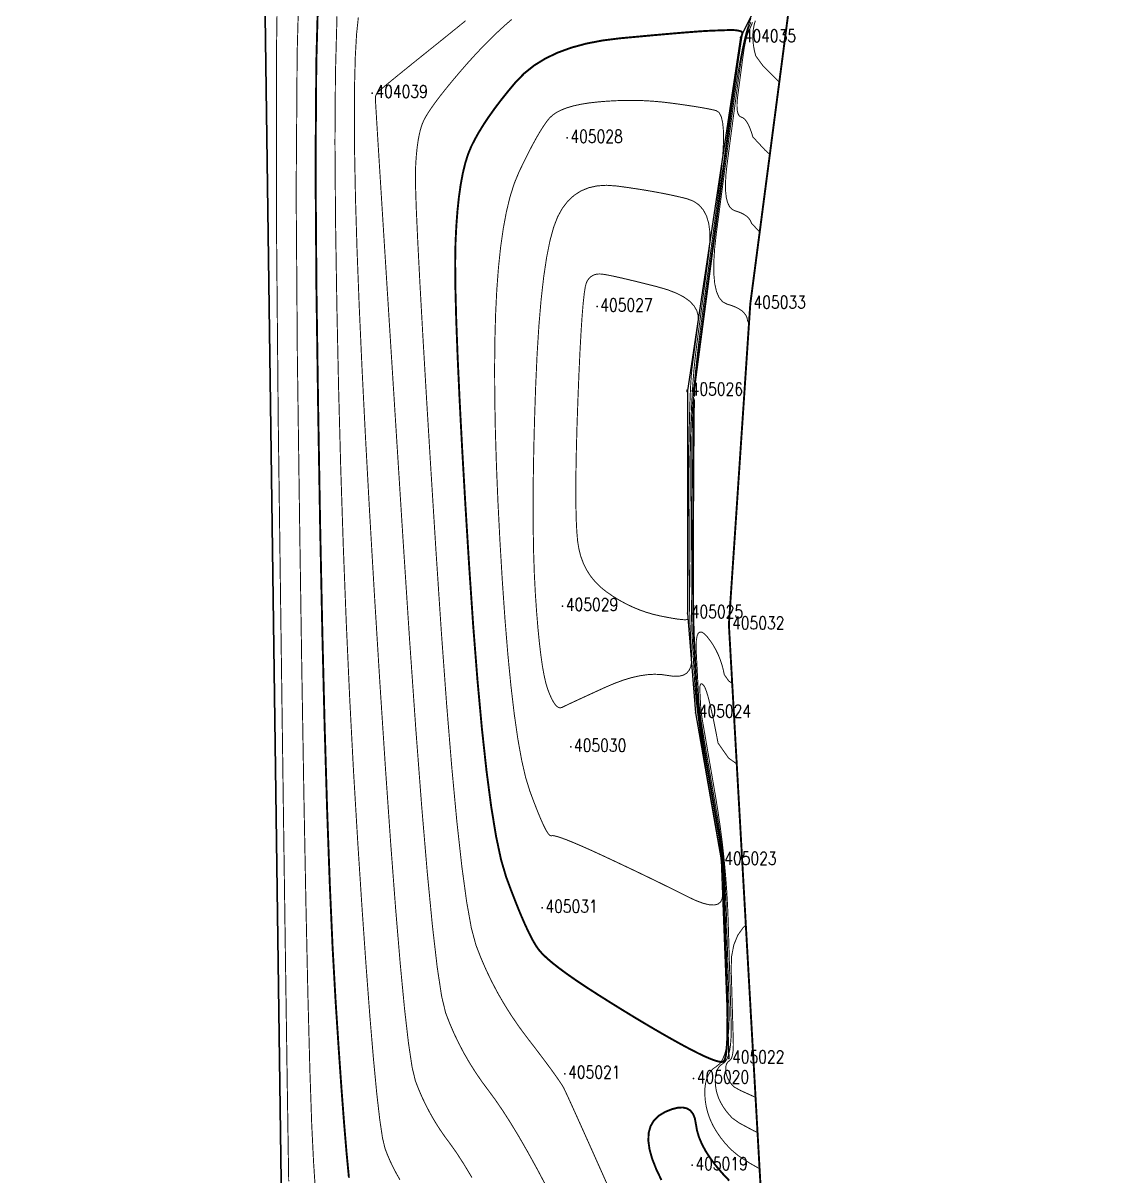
# Model space of a CAD drawing. Extents: x 871 to 1485, y 1110 to 1494.
# Drawn here: x 956.1 to 1041.5, y 1312.8 to 1403.4 of the extents above; entities that cross this region are included whole.
import ezdxf

# ---------------------------------------------------------------- set-up
doc = ezdxf.new("R2010")
doc.units = 0
doc.header["$LTSCALE"] = 0.5
doc.header["$PDSIZE"] = 0.2
doc.layers.get('0').update_dxf_attribs({"linetype": 'CONTINUOUS'})
for name, color, linetype in [('DGX', 2, 'CONTINUOUS'), ('DMTZ', 3, 'CONTINUOUS'), ('JMD', 6, 'CONTINUOUS'), ('ZDH', 1, 'CONTINUOUS')]:
    doc.layers.add(name, color=color, linetype=linetype)
doc.styles.add('HZ', font='rs.shx', dxfattribs={"width": 0.8, "bigfont": 'hztxt.shx'})
doc.linetypes.add('10421', pattern='A,2,[150,AAA.SHX,S=0.5,R=0,X=0,Y=0.5],1e-11', length=2)
doc.linetypes.add('443', pattern='A,5,[169,AAA.SHX,S=0.83,R=0,X=0,Y=0],5', length=10)

msp = doc.modelspace()

# ---------------------------------------------------------------- linework, layer by layer
at = {"linetype": 'Continuous', "elevation": 8.888, "flags": 128}
msp.add_lwpolyline([(960.195, 1230.37), (963.264, 1211.145), (962.422, 1230.467), (964.736, 1230.673), (963.969, 1239.285), (987.563, 1239.875), (987.302, 1248.093), (977.14, 1247.885), (977.082, 1260.359), (976.667, 1293.433), (976.622, 1297.17), (974.599, 1444.021), (975.761, 1445.017), (975.601, 1446.477), (870.75, 1308.548)], close=True, dxfattribs=at)
at = {"linetype": 'Continuous', "elevation": 10.434, "flags": 128}
msp.add_lwpolyline([(1014.262, 1308.48), (1011.575, 1356.136), (1013.259, 1381.339), (1018.608, 1422.274), (1020.284, 1434.36), (975.761, 1445.017), (1020.284, 1434.36), (1018.846, 1434.635), (975.761, 1445.017), (974.599, 1444.021), (976.622, 1297.17)], dxfattribs=at)
at = {"layer": 'DGX', "linetype": 'Continuous', "const_width": 0.075, "flags": 128}
for points, elevation in [([(976.22, 1413.453), (976.046, 1401.87), (976.031, 1388.077), (976.175, 1372.074), (976.386, 1356.001), (976.574, 1341.996), (976.739, 1330.06), (976.88, 1320.193), (976.997, 1312.394)], 11.5), ([(979.082, 1311.876), (978.946, 1313.959), (978.804, 1316.881), (978.657, 1321.231), (978.505, 1327.009), (978.349, 1334.216), (978.187, 1342.85), (978.021, 1352.912), (977.851, 1364.402), (977.675, 1377.32), (977.582, 1390.06), (977.66, 1401.015), (977.907, 1410.185)], 12), ([(985.74, 1312.507), (985.468, 1312.979), (985.214, 1313.46), (984.98, 1313.951), (984.764, 1314.451), (984.566, 1314.96), (984.368, 1315.787), (984.15, 1317.238), (983.912, 1319.313), (983.654, 1322.013), (983.375, 1325.337), (983.077, 1329.285), (982.758, 1333.857), (982.42, 1339.054), (982.087, 1344.636), (981.787, 1350.365), (981.52, 1356.24), (981.286, 1362.262), (981.084, 1368.43), (980.915, 1374.744), (980.779, 1381.205), (980.676, 1387.812), (980.63, 1394.055), (980.668, 1399.424), (980.789, 1403.918)], 13), ([(991.388, 1312.691), (990.731, 1313.782), (990.162, 1314.664), (989.68, 1315.338), (989.253, 1315.914), (988.85, 1316.502), (988.472, 1317.102), (988.118, 1317.715), (987.789, 1318.34), (987.484, 1318.978), (987.203, 1319.628), (986.946, 1320.29), (986.689, 1321.364), (986.406, 1323.25), (986.096, 1325.947), (985.76, 1329.455), (985.399, 1333.775), (985.011, 1338.906), (984.597, 1344.848), (984.156, 1351.602), (983.729, 1358.514), (983.353, 1364.932), (983.028, 1370.856), (982.755, 1376.285), (982.533, 1381.22), (982.362, 1385.66), (982.243, 1389.606), (982.176, 1393.058), (982.154, 1396.053), (982.172, 1398.628), (982.23, 1400.784), (982.328, 1402.52), (982.467, 1403.837)], 13.5), ([(997.185, 1312.092), (996.456, 1313.463), (995.755, 1314.732), (995.084, 1315.897), (994.442, 1316.959), (993.828, 1317.918), (993.244, 1318.774), (992.69, 1319.526), (992.164, 1320.234), (991.669, 1320.958), (991.204, 1321.697), (990.768, 1322.451), (990.363, 1323.22), (989.987, 1324.005), (989.642, 1324.805), (989.326, 1325.62), (989.011, 1326.925), (988.665, 1329.195), (988.29, 1332.43), (987.884, 1336.631), (987.448, 1341.796), (986.982, 1347.926), (986.487, 1355.022), (985.961, 1363.082), (985.454, 1371.094), (985.015, 1378.044), (984.643, 1383.933), (984.34, 1388.761), (984.104, 1392.526), (983.937, 1395.23), (983.837, 1396.873), (983.805, 1397.454), (983.807, 1397.502), (983.81, 1397.547), (983.815, 1397.588), (983.82, 1397.625), (983.826, 1397.659), (983.833, 1397.688), (983.841, 1397.714), (983.851, 1397.737), (983.862, 1397.759), (983.878, 1397.785), (983.898, 1397.815), (983.922, 1397.848), (983.951, 1397.885), (983.983, 1397.926), (984.019, 1397.97), (984.06, 1398.018), (984.16, 1398.113), (984.376, 1398.299), (984.707, 1398.575), (985.154, 1398.942), (985.715, 1399.399), (986.392, 1399.947), (987.185, 1400.586), (988.092, 1401.315), (989.047, 1402.082), (989.979, 1402.835), (990.89, 1403.575)], 14), ([(994.515, 1403.682), (993.951, 1403.189), (993.383, 1402.666), (992.811, 1402.113), (992.235, 1401.53), (991.655, 1400.916), (991.072, 1400.273), (990.484, 1399.599), (989.923, 1398.935), (989.418, 1398.323), (988.971, 1397.76), (988.581, 1397.249), (988.248, 1396.788), (987.972, 1396.377), (987.752, 1396.018), (987.59, 1395.709), (987.463, 1395.4), (987.35, 1395.039), (987.25, 1394.627), (987.163, 1394.164), (987.09, 1393.65), (987.031, 1393.085), (986.985, 1392.468), (986.952, 1391.8), (986.955, 1390.727), (987.014, 1388.894), (987.131, 1386.301), (987.304, 1382.949), (987.534, 1378.836), (987.82, 1373.965), (988.164, 1368.333), (988.564, 1361.942), (988.989, 1355.533), (989.404, 1349.848), (989.81, 1344.887), (990.207, 1340.651), (990.596, 1337.139), (990.975, 1334.352), (991.345, 1332.288), (991.706, 1330.949), (992.081, 1329.982), (992.491, 1329.032), (992.937, 1328.1), (993.418, 1327.187), (993.935, 1326.292), (994.488, 1325.414), (995.076, 1324.555), (995.7, 1323.714), (996.306, 1322.924), (996.844, 1322.216), (997.312, 1321.59), (997.711, 1321.048), (998.04, 1320.587), (998.3, 1320.21), (998.491, 1319.915), (998.612, 1319.703), (998.744, 1319.428), (998.969, 1318.943), (999.285, 1318.249), (999.693, 1317.346), (1000.193, 1316.234), (1000.785, 1314.913), (1001.468, 1313.383), (1002.244, 1311.643)], 14.5), ([(1013.156, 1379.798), (1013.041, 1380.016), (1013.001, 1380.228), (1012.914, 1380.426), (1012.782, 1380.609), (1012.605, 1380.778), (1012.382, 1380.932), (1012.113, 1381.072), (1011.798, 1381.198), (1011.438, 1381.309), (1011.09, 1381.488), (1010.811, 1381.817), (1010.602, 1382.296), (1010.462, 1382.924), (1010.391, 1383.702), (1010.39, 1384.63), (1010.459, 1385.708), (1010.596, 1386.936), (1010.769, 1388.236), (1010.94, 1389.53), (1011.111, 1390.819), (1011.282, 1392.103), (1011.451, 1393.381), (1011.62, 1394.654), (1011.789, 1395.921), (1011.957, 1397.183), (1012.124, 1398.388), (1012.293, 1399.484), (1012.462, 1400.472), (1012.631, 1401.351), (1012.801, 1402.122), (1012.972, 1402.784), (1013.143, 1403.337), (1013.315, 1403.782)], 14.5), ([(1013.312, 1403.468), (1013.202, 1403.217), (1013.088, 1402.924), (1012.975, 1402.561), (1012.863, 1402.128), (1012.751, 1401.627), (1012.641, 1401.056), (1012.531, 1400.415), (1012.421, 1399.705), (1012.313, 1398.925), (1012.204, 1398.109), (1012.095, 1397.29), (1011.986, 1396.467), (1011.876, 1395.64), (1011.766, 1394.81), (1011.655, 1393.977), (1011.544, 1393.14), (1011.433, 1392.299), (1011.345, 1391.505), (1011.306, 1390.807), (1011.314, 1390.205), (1011.37, 1389.698), (1011.474, 1389.288), (1011.626, 1388.974), (1011.825, 1388.756), (1012.073, 1388.635), (1012.331, 1388.555), (1012.561, 1388.463), (1012.763, 1388.358), (1012.937, 1388.242), (1013.084, 1388.113), (1013.202, 1387.972), (1013.293, 1387.819), (1013.356, 1387.653), (1013.891, 1387.095), (1013.999, 1387)], 14), ([(1013.442, 1403.455), (1013.35, 1403.246), (1013.267, 1403.058), (1013.193, 1402.89), (1013.128, 1402.742), (1013.072, 1402.614), (1013.02, 1402.481), (1012.969, 1402.317), (1012.918, 1402.121), (1012.868, 1401.893), (1012.817, 1401.634), (1012.767, 1401.343), (1012.718, 1401.021), (1012.669, 1400.668), (1012.619, 1400.298), (1012.57, 1399.926), (1012.52, 1399.553), (1012.471, 1399.178), (1012.421, 1398.801), (1012.37, 1398.423), (1012.32, 1398.044), (1012.27, 1397.663), (1012.23, 1397.302), (1012.212, 1396.986), (1012.216, 1396.712), (1012.241, 1396.483), (1012.288, 1396.297), (1012.357, 1396.155), (1012.448, 1396.056), (1012.56, 1396), (1012.682, 1395.947), (1012.801, 1395.853), (1012.918, 1395.719), (1013.031, 1395.544), (1013.143, 1395.329), (1013.251, 1395.074), (1013.357, 1394.778), (1013.46, 1394.443), (1014.438, 1393.392), (1014.793, 1393.075)], 13.5), ([(1013.651, 1403.575), (1013.553, 1403.217), (1013.489, 1402.847), (1013.459, 1402.465), (1013.464, 1402.071), (1013.503, 1401.664), (1013.576, 1401.246), (1013.684, 1400.816), (1014.246, 1400.045), (1015.535, 1398.754)], 13), ([(1013.986, 1313.382), (1013.201, 1313.825), (1012.318, 1314.404), (1011.725, 1314.901), (1011.3, 1315.36), (1010.926, 1315.827), (1010.6, 1316.3), (1010.324, 1316.779), (1010.098, 1317.265), (1009.921, 1317.759), (1009.794, 1318.258), (1009.716, 1318.765), (1009.684, 1319.252), (1009.692, 1319.696), (1009.742, 1320.095), (1009.833, 1320.45), (1009.965, 1320.76), (1010.138, 1321.026), (1010.352, 1321.248), (1010.607, 1321.425), (1010.863, 1321.638), (1011.081, 1321.966), (1011.261, 1322.411), (1011.402, 1322.971), (1011.505, 1323.646), (1011.569, 1324.437), (1011.596, 1325.344), (1011.583, 1326.366), (1011.552, 1327.434), (1011.522, 1328.475), (1011.493, 1329.491), (1011.464, 1330.481), (1011.436, 1331.445), (1011.408, 1332.383), (1011.382, 1333.295), (1011.356, 1334.181), (1011.323, 1335.055), (1011.274, 1335.928), (1011.209, 1336.801), (1011.129, 1337.675), (1011.033, 1338.548), (1010.922, 1339.421), (1010.794, 1340.294), (1010.652, 1341.167), (1010.505, 1342.021), (1010.364, 1342.838), (1010.229, 1343.617), (1010.101, 1344.359), (1009.98, 1345.064), (1009.865, 1345.731), (1009.756, 1346.36), (1009.654, 1346.953), (1009.561, 1347.507), (1009.478, 1348.023), (1009.405, 1348.5), (1009.343, 1348.939), (1009.292, 1349.34), (1009.252, 1349.702), (1009.222, 1350.026), (1009.202, 1350.311), (1009.187, 1350.6), (1009.17, 1350.933), (1009.15, 1351.312), (1009.127, 1351.735), (1009.103, 1352.204), (1009.076, 1352.717), (1009.047, 1353.276), (1009.015, 1353.879), (1009, 1354.446), (1009.02, 1354.897), (1009.076, 1355.232), (1009.168, 1355.449), (1009.294, 1355.551), (1009.457, 1355.535), (1009.654, 1355.403), (1009.888, 1355.155), (1010.128, 1354.84), (1010.347, 1354.51), (1010.545, 1354.165), (1010.722, 1353.803), (1010.877, 1353.426), (1011.011, 1353.033), (1011.124, 1352.625), (1011.215, 1352.201), (1011.563, 1351.704), (1011.836, 1351.509)], 14.5), ([(1012.192, 1345.188), (1011.546, 1345.65), (1010.724, 1346.826), (1010.539, 1347.79), (1010.367, 1348.64), (1010.208, 1349.377), (1010.061, 1349.998), (1009.928, 1350.506), (1009.807, 1350.9), (1009.699, 1351.179), (1009.604, 1351.344), (1009.522, 1351.432), (1009.452, 1351.478), (1009.395, 1351.483), (1009.35, 1351.448), (1009.318, 1351.371), (1009.299, 1351.253), (1009.291, 1351.094), (1009.297, 1350.894), (1009.308, 1350.682), (1009.318, 1350.485), (1009.328, 1350.304), (1009.336, 1350.139), (1009.344, 1349.99), (1009.351, 1349.857), (1009.357, 1349.739), (1009.363, 1349.638), (1009.37, 1349.537), (1009.38, 1349.423), (1009.394, 1349.295), (1009.412, 1349.154), (1009.434, 1348.999), (1009.46, 1348.831), (1009.489, 1348.649), (1009.522, 1348.454), (1009.568, 1348.187), (1009.637, 1347.789), (1009.728, 1347.261), (1009.841, 1346.603), (1009.977, 1345.815), (1010.135, 1344.896), (1010.316, 1343.847), (1010.52, 1342.667), (1010.723, 1341.422), (1010.904, 1340.178), (1011.063, 1338.933), (1011.2, 1337.688), (1011.314, 1336.442), (1011.406, 1335.197), (1011.476, 1333.952), (1011.524, 1332.707), (1011.559, 1331.495), (1011.592, 1330.35), (1011.624, 1329.272), (1011.653, 1328.261), (1011.681, 1327.317), (1011.706, 1326.44), (1011.73, 1325.63), (1011.752, 1324.888), (1011.76, 1324.216), (1011.742, 1323.621), (1011.7, 1323.101), (1011.632, 1322.658), (1011.54, 1322.29), (1011.422, 1321.999), (1011.279, 1321.783), (1011.11, 1321.643), (1010.943, 1321.527), (1010.802, 1321.381), (1010.689, 1321.206), (1010.602, 1321.003), (1010.543, 1320.77), (1010.51, 1320.508), (1010.504, 1320.217), (1010.526, 1319.896), (1010.577, 1319.564), (1010.66, 1319.236), (1010.776, 1318.912), (1010.925, 1318.593), (1011.106, 1318.278), (1011.32, 1317.967), (1011.566, 1317.661), (1011.844, 1317.359), (1012.409, 1316.963), (1013.513, 1316.371), (1013.825, 1316.222)], 14), ([(1012.907, 1332.517), (1012.716, 1332.352), (1012.272, 1331.724), (1011.963, 1330.968), (1011.791, 1330.083), (1011.754, 1329.07), (1011.785, 1328.039), (1011.812, 1327.101), (1011.837, 1326.255), (1011.859, 1325.501), (1011.878, 1324.839), (1011.895, 1324.27), (1011.909, 1323.793), (1011.92, 1323.409), (1011.924, 1323.089), (1011.915, 1322.805), (1011.895, 1322.557), (1011.863, 1322.345), (1011.819, 1322.17), (1011.762, 1322.031), (1011.694, 1321.928), (1011.614, 1321.861), (1011.534, 1321.806), (1011.467, 1321.736), (1011.413, 1321.653), (1011.371, 1321.556), (1011.343, 1321.445), (1011.327, 1321.32), (1011.325, 1321.181), (1011.335, 1321.028), (1011.359, 1320.869), (1011.399, 1320.713), (1011.454, 1320.558), (1011.525, 1320.406), (1011.612, 1320.256), (1011.714, 1320.108), (1011.831, 1319.962), (1011.964, 1319.818), (1012.5, 1319.521), (1013.669, 1318.989)], 13.5)]:
    msp.add_lwpolyline(points, dxfattribs=dict(at, elevation=elevation))
at = {"layer": 'DGX', "color": 3, "linetype": 'Continuous', "const_width": 0.15, "flags": 128}
for points, elevation in [([(981.728, 1312.68), (981.547, 1314.57), (981.352, 1316.898), (981.143, 1319.664), (980.92, 1322.867), (980.683, 1326.507), (980.445, 1330.759), (980.222, 1335.798), (980.013, 1341.625), (979.817, 1348.239), (979.636, 1355.64), (979.468, 1363.828), (979.315, 1372.804), (979.175, 1382.566), (979.106, 1392.058), (979.164, 1400.219), (979.348, 1407.052)], 12.5), ([(1011.605, 1312.443), (1011.036, 1313.048), (1010.536, 1313.639), (1010.105, 1314.217), (1009.743, 1314.779), (1009.45, 1315.328), (1009.226, 1315.862), (1009.071, 1316.382), (1008.984, 1316.888), (1008.901, 1317.34), (1008.755, 1317.696), (1008.546, 1317.957), (1008.273, 1318.123), (1007.938, 1318.194), (1007.54, 1318.17), (1007.079, 1318.052), (1006.555, 1317.838), (1006.059, 1317.539), (1005.68, 1317.164), (1005.418, 1316.714), (1005.274, 1316.188), (1005.248, 1315.587), (1005.34, 1314.91), (1005.549, 1314.158), (1005.876, 1313.33), (1006.276, 1312.492)], 15)]:
    msp.add_lwpolyline(points, dxfattribs=dict(at, elevation=elevation))
msp.add_lwpolyline([(1011.188, 1335.656), (1011.204, 1335.095), (1011.224, 1334.416), (1011.248, 1333.617), (1011.274, 1332.7), (1011.304, 1331.665), (1011.338, 1330.51), (1011.375, 1329.237), (1011.415, 1327.845), (1011.448, 1326.481), (1011.463, 1325.291), (1011.459, 1324.274), (1011.436, 1323.432), (1011.395, 1322.764), (1011.335, 1322.269), (1011.257, 1321.949), (1011.161, 1321.802), (1011.018, 1321.771), (1010.799, 1321.794), (1010.506, 1321.874), (1010.138, 1322.009), (1009.695, 1322.199), (1009.177, 1322.446), (1008.584, 1322.747), (1007.915, 1323.105), (1007.195, 1323.503), (1006.444, 1323.929), (1005.663, 1324.381), (1004.852, 1324.861), (1004.01, 1325.367), (1003.139, 1325.9), (1002.237, 1326.46), (1001.305, 1327.047), (1000.404, 1327.628), (999.593, 1328.169), (998.872, 1328.672), (998.242, 1329.136), (997.703, 1329.561), (997.254, 1329.947), (996.896, 1330.294), (996.628, 1330.602), (996.394, 1330.943), (996.136, 1331.389), (995.854, 1331.941), (995.548, 1332.598), (995.218, 1333.36), (994.865, 1334.228), (994.488, 1335.201), (994.086, 1336.279), (993.679, 1337.652), (993.284, 1339.508), (992.901, 1341.848), (992.531, 1344.672), (992.172, 1347.979), (991.825, 1351.769), (991.49, 1356.043), (991.168, 1360.801), (990.874, 1365.572), (990.626, 1369.885), (990.424, 1373.74), (990.268, 1377.137), (990.157, 1380.076), (990.092, 1382.557), (990.073, 1384.581), (990.1, 1386.146), (990.163, 1387.434), (990.252, 1388.622), (990.366, 1389.712), (990.507, 1390.704), (990.674, 1391.596), (990.866, 1392.39), (991.085, 1393.085), (991.33, 1393.681), (991.61, 1394.239), (991.936, 1394.819), (992.307, 1395.421), (992.723, 1396.045), (993.184, 1396.692), (993.691, 1397.361), (994.243, 1398.052), (994.84, 1398.765), (995.511, 1399.452), (996.282, 1400.066), (997.155, 1400.605), (998.128, 1401.071), (999.203, 1401.463), (1000.378, 1401.782), (1001.655, 1402.027), (1003.032, 1402.198), (1004.392, 1402.324), (1005.613, 1402.436), (1006.697, 1402.532), (1007.643, 1402.613), (1008.451, 1402.679), (1009.121, 1402.73), (1009.654, 1402.766), (1010.049, 1402.787), (1010.36, 1402.8), (1010.642, 1402.811), (1010.895, 1402.82), (1011.119, 1402.828), (1011.313, 1402.835), (1011.477, 1402.841), (1011.613, 1402.844), (1011.719, 1402.847), (1011.81, 1402.847), (1011.899, 1402.845), (1011.986, 1402.841), (1012.072, 1402.834), (1012.155, 1402.825), (1012.237, 1402.813), (1012.318, 1402.799), (1012.396, 1402.782), (1012.468, 1402.762), (1012.526, 1402.737), (1012.572, 1402.707), (1012.605, 1402.672), (1012.624, 1402.632), (1012.632, 1402.587), (1012.626, 1402.538), (1012.607, 1402.484), (1012.57, 1402.324), (1012.507, 1401.958), (1012.419, 1401.387), (1012.306, 1400.609), (1012.167, 1399.626), (1012.004, 1398.437), (1011.815, 1397.042), (1011.601, 1395.441), (1011.374, 1393.733), (1011.146, 1392.018), (1010.917, 1390.295), (1010.687, 1388.566), (1010.457, 1386.828), (1010.225, 1385.084), (1009.993, 1383.332), (1009.76, 1381.573), (1009.541, 1379.92), (1009.352, 1378.488), (1009.192, 1377.275), (1009.061, 1376.284), (1008.96, 1375.512), (1008.889, 1374.961), (1008.847, 1374.63), (1008.835, 1374.519), (1008.837, 1374.515), (1008.84, 1374.504), (1008.843, 1374.486), (1008.846, 1374.462), (1008.849, 1374.431), (1008.853, 1374.393), (1008.857, 1374.348), (1008.862, 1374.296), (1008.865, 1374.247), (1008.867, 1374.209), (1008.868, 1374.182), (1008.867, 1374.166), (1008.865, 1374.162), (1008.861, 1374.169), (1008.856, 1374.187), (1008.849, 1374.217), (1008.841, 1374.114), (1008.833, 1373.737), (1008.824, 1373.084), (1008.815, 1372.157), (1008.805, 1370.955), (1008.794, 1369.478), (1008.783, 1367.726), (1008.772, 1365.699), (1008.762, 1363.636), (1008.758, 1361.776), (1008.758, 1360.12), (1008.764, 1358.668), (1008.775, 1357.418), (1008.79, 1356.372), (1008.811, 1355.529), (1008.837, 1354.89), (1008.865, 1354.358), (1008.892, 1353.839), (1008.918, 1353.333), (1008.944, 1352.838), (1008.97, 1352.356), (1008.995, 1351.887), (1009.019, 1351.43), (1009.042, 1350.985), (1009.074, 1350.515), (1009.123, 1349.981), (1009.19, 1349.385), (1009.274, 1348.724), (1009.376, 1348.001), (1009.495, 1347.214), (1009.632, 1346.364), (1009.786, 1345.451), (1009.945, 1344.534), (1010.093, 1343.672), (1010.232, 1342.866), (1010.362, 1342.115), (1010.482, 1341.42), (1010.592, 1340.78), (1010.693, 1340.195), (1010.784, 1339.666), (1010.866, 1339.165), (1010.939, 1338.664), (1011.003, 1338.163), (1011.058, 1337.662), (1011.104, 1337.16), (1011.141, 1336.659), (1011.169, 1336.157)], close=True, dxfattribs=at)
at = {"layer": 'DGX', "linetype": 'Continuous', "const_width": 0.075, "flags": 128}
for points in [[(1011.02, 1337.131), (1011.025, 1336.984), (1011.03, 1336.802), (1011.036, 1336.585), (1011.044, 1336.333), (1011.052, 1336.045), (1011.061, 1335.723), (1011.072, 1335.366), (1011.083, 1334.974), (1011.05, 1334.612), (1010.929, 1334.345), (1010.717, 1334.175), (1010.417, 1334.1), (1010.028, 1334.121), (1009.549, 1334.238), (1008.981, 1334.451), (1008.324, 1334.759), (1007.607, 1335.121), (1006.859, 1335.493), (1006.081, 1335.875), (1005.272, 1336.269), (1004.433, 1336.673), (1003.563, 1337.087), (1002.663, 1337.512), (1001.732, 1337.948), (1000.84, 1338.359), (1000.055, 1338.709), (999.379, 1338.999), (998.81, 1339.229), (998.349, 1339.398), (997.997, 1339.506), (997.752, 1339.555), (997.615, 1339.542), (997.516, 1339.56), (997.385, 1339.699), (997.223, 1339.958), (997.029, 1340.337), (996.803, 1340.837), (996.546, 1341.458), (996.257, 1342.199), (995.936, 1343.061), (995.607, 1344.127), (995.296, 1345.482), (995, 1347.124), (994.721, 1349.055), (994.459, 1351.274), (994.213, 1353.781), (993.984, 1356.577), (993.771, 1359.661), (993.584, 1362.811), (993.432, 1365.805), (993.315, 1368.643), (993.232, 1371.325), (993.184, 1373.851), (993.17, 1376.221), (993.192, 1378.435), (993.248, 1380.493), (993.341, 1382.4), (993.472, 1384.16), (993.642, 1385.775), (993.851, 1387.243), (994.097, 1388.565), (994.383, 1389.74), (994.707, 1390.77), (995.069, 1391.653), (995.441, 1392.428), (995.792, 1393.134), (996.122, 1393.77), (996.431, 1394.336), (996.72, 1394.833), (996.989, 1395.26), (997.236, 1395.618), (997.464, 1395.906), (997.713, 1396.148), (998.027, 1396.367), (998.407, 1396.562), (998.851, 1396.735), (999.361, 1396.885), (999.935, 1397.012), (1000.575, 1397.115), (1001.28, 1397.196), (1002.012, 1397.256), (1002.736, 1397.295), (1003.452, 1397.316), (1004.158, 1397.316), (1004.856, 1397.298), (1005.545, 1397.259), (1006.225, 1397.201), (1006.896, 1397.124), (1007.537, 1397.038), (1008.126, 1396.955), (1008.664, 1396.875), (1009.149, 1396.798), (1009.583, 1396.723), (1009.965, 1396.652), (1010.296, 1396.583), (1010.574, 1396.517), (1010.8, 1396.369), (1010.97, 1396.056), (1011.086, 1395.575), (1011.147, 1394.929), (1011.153, 1394.116), (1011.105, 1393.137), (1011.002, 1391.992), (1010.843, 1390.681), (1010.659, 1389.29), (1010.475, 1387.908), (1010.292, 1386.535), (1010.111, 1385.17), (1009.931, 1383.814), (1009.752, 1382.465), (1009.575, 1381.126), (1009.398, 1379.795), (1009.233, 1378.508), (1009.09, 1377.3), (1008.968, 1376.171), (1008.867, 1375.122), (1008.788, 1374.152), (1008.73, 1373.261), (1008.694, 1372.45), (1008.68, 1371.718), (1008.676, 1370.976), (1008.671, 1370.135), (1008.666, 1369.193), (1008.66, 1368.153), (1008.654, 1367.012), (1008.647, 1365.772), (1008.64, 1364.432), (1008.632, 1362.993), (1008.625, 1361.574), (1008.622, 1360.295), (1008.623, 1359.156), (1008.626, 1358.158), (1008.634, 1357.3), (1008.644, 1356.583), (1008.658, 1356.006), (1008.676, 1355.569), (1008.696, 1355.187), (1008.718, 1354.775), (1008.741, 1354.332), (1008.766, 1353.858), (1008.792, 1353.354), (1008.82, 1352.819), (1008.85, 1352.254), (1008.882, 1351.659), (1008.926, 1351.004), (1008.995, 1350.261), (1009.088, 1349.429), (1009.205, 1348.51), (1009.347, 1347.502), (1009.513, 1346.406), (1009.704, 1345.222), (1009.919, 1343.949), (1010.133, 1342.707), (1010.322, 1341.613), (1010.485, 1340.668), (1010.622, 1339.871), (1010.734, 1339.222), (1010.82, 1338.722), (1010.881, 1338.37), (1010.916, 1338.166), (1010.937, 1338.037), (1010.956, 1337.907), (1010.973, 1337.778), (1010.987, 1337.649), (1010.999, 1337.519), (1011.008, 1337.39), (1011.015, 1337.26)], [(997.351, 1351.031), (997.203, 1351.512), (997.063, 1352.123), (996.929, 1352.864), (996.803, 1353.736), (996.685, 1354.737), (996.574, 1355.868), (996.471, 1357.129), (996.375, 1358.52), (996.295, 1360.05), (996.238, 1361.725), (996.205, 1363.546), (996.196, 1365.513), (996.21, 1367.625), (996.248, 1369.884), (996.31, 1372.289), (996.396, 1374.839), (996.508, 1377.343), (996.65, 1379.608), (996.822, 1381.633), (997.024, 1383.42), (997.255, 1384.968), (997.516, 1386.277), (997.806, 1387.347), (998.127, 1388.178), (998.492, 1388.838), (998.919, 1389.396), (999.406, 1389.851), (999.954, 1390.204), (1000.563, 1390.455), (1001.233, 1390.603), (1001.963, 1390.649), (1002.755, 1390.593), (1003.56, 1390.483), (1004.332, 1390.369), (1005.071, 1390.251), (1005.777, 1390.128), (1006.45, 1390.001), (1007.09, 1389.87), (1007.696, 1389.734), (1008.27, 1389.594), (1008.785, 1389.403), (1009.214, 1389.113), (1009.559, 1388.724), (1009.818, 1388.237), (1009.992, 1387.651), (1010.081, 1386.967), (1010.085, 1386.184), (1010.004, 1385.303), (1009.881, 1384.375), (1009.758, 1383.453), (1009.636, 1382.536), (1009.515, 1381.625), (1009.395, 1380.72), (1009.276, 1379.821), (1009.157, 1378.927), (1009.04, 1378.038), (1008.929, 1377.121), (1008.832, 1376.142), (1008.749, 1375.099), (1008.68, 1373.993), (1008.624, 1372.825), (1008.582, 1371.593), (1008.554, 1370.299), (1008.54, 1368.942), (1008.532, 1367.591), (1008.525, 1366.313), (1008.518, 1365.11), (1008.512, 1363.982), (1008.506, 1362.927), (1008.501, 1361.947), (1008.496, 1361.041), (1008.491, 1360.209), (1008.488, 1359.452), (1008.486, 1358.77), (1008.487, 1358.162), (1008.489, 1357.63), (1008.492, 1357.172), (1008.498, 1356.789), (1008.506, 1356.481), (1008.515, 1356.248), (1008.526, 1356.035), (1008.539, 1355.789), (1008.554, 1355.508), (1008.57, 1355.194), (1008.589, 1354.845), (1008.609, 1354.463), (1008.631, 1354.047), (1008.655, 1353.596), (1008.647, 1353.165), (1008.574, 1352.804), (1008.437, 1352.515), (1008.234, 1352.297), (1007.967, 1352.149), (1007.634, 1352.074), (1007.237, 1352.069), (1006.775, 1352.135), (1006.266, 1352.21), (1005.727, 1352.231), (1005.159, 1352.197), (1004.562, 1352.108), (1003.935, 1351.966), (1003.279, 1351.769), (1002.594, 1351.517), (1001.879, 1351.211), (1001.187, 1350.895), (1000.571, 1350.612), (1000.031, 1350.364), (999.566, 1350.148), (999.176, 1349.967), (998.862, 1349.819), (998.623, 1349.704), (998.46, 1349.623), (998.333, 1349.589), (998.203, 1349.615), (998.069, 1349.701), (997.933, 1349.847), (997.792, 1350.053), (997.649, 1350.319), (997.502, 1350.645)], [(1008.354, 1356.927), (1008.356, 1356.9), (1008.357, 1356.869), (1008.359, 1356.834), (1008.361, 1356.795), (1008.363, 1356.751), (1008.366, 1356.703), (1008.369, 1356.65), (1008.372, 1356.593), (1008.34, 1356.545), (1008.238, 1356.519), (1008.067, 1356.514), (1007.826, 1356.532), (1007.515, 1356.57), (1007.134, 1356.631), (1006.683, 1356.713), (1006.163, 1356.816), (1005.611, 1356.946), (1005.067, 1357.106), (1004.531, 1357.296), (1004.003, 1357.517), (1003.482, 1357.768), (1002.969, 1358.049), (1002.463, 1358.36), (1001.965, 1358.702), (1001.497, 1359.076), (1001.082, 1359.486), (1000.719, 1359.932), (1000.409, 1360.413), (1000.151, 1360.929), (999.946, 1361.481), (999.794, 1362.069), (999.693, 1362.692), (999.629, 1363.426), (999.584, 1364.345), (999.558, 1365.449), (999.551, 1366.739), (999.563, 1368.215), (999.594, 1369.876), (999.644, 1371.722), (999.714, 1373.754), (999.793, 1375.757), (999.874, 1377.519), (999.957, 1379.04), (1000.041, 1380.319), (1000.126, 1381.356), (1000.213, 1382.151), (1000.301, 1382.705), (1000.39, 1383.017), (1000.488, 1383.195), (1000.603, 1383.345), (1000.734, 1383.467), (1000.882, 1383.562), (1001.045, 1383.63), (1001.226, 1383.67), (1001.422, 1383.682), (1001.635, 1383.667), (1001.896, 1383.626), (1002.237, 1383.561), (1002.659, 1383.473), (1003.16, 1383.36), (1003.741, 1383.224), (1004.403, 1383.064), (1005.144, 1382.88), (1005.966, 1382.672), (1006.77, 1382.436), (1007.458, 1382.17), (1008.031, 1381.873), (1008.489, 1381.545), (1008.831, 1381.186), (1009.058, 1380.797), (1009.169, 1380.376), (1009.165, 1379.925), (1009.103, 1379.46), (1009.041, 1378.997), (1008.98, 1378.538), (1008.919, 1378.081), (1008.859, 1377.627), (1008.799, 1377.176), (1008.74, 1376.727), (1008.681, 1376.282), (1008.625, 1375.735), (1008.575, 1374.984), (1008.531, 1374.027), (1008.493, 1372.865), (1008.461, 1371.498), (1008.434, 1369.926), (1008.414, 1368.148), (1008.399, 1366.166), (1008.389, 1364.205), (1008.379, 1362.492), (1008.371, 1361.027), (1008.364, 1359.811), (1008.359, 1358.842), (1008.355, 1358.122), (1008.352, 1357.65), (1008.351, 1357.426), (1008.351, 1357.331), (1008.351, 1357.245), (1008.351, 1357.168), (1008.351, 1357.101), (1008.351, 1357.044), (1008.352, 1356.995), (1008.353, 1356.957)], [(1008.322, 1374.526), (1008.322, 1374.522), (1008.322, 1374.517), (1008.321, 1374.511), (1008.321, 1374.502), (1008.321, 1374.493), (1008.321, 1374.481), (1008.321, 1374.469), (1008.32, 1374.454), (1008.32, 1374.44), (1008.319, 1374.429), (1008.317, 1374.42), (1008.314, 1374.413), (1008.31, 1374.409), (1008.306, 1374.407), (1008.301, 1374.408), (1008.295, 1374.411), (1008.289, 1374.417), (1008.284, 1374.424), (1008.279, 1374.433), (1008.274, 1374.443), (1008.27, 1374.456), (1008.267, 1374.47), (1008.264, 1374.486), (1008.262, 1374.503), (1008.26, 1374.52), (1008.26, 1374.535), (1008.262, 1374.547), (1008.265, 1374.556), (1008.269, 1374.563), (1008.274, 1374.567), (1008.281, 1374.569), (1008.29, 1374.568), (1008.298, 1374.565), (1008.306, 1374.563), (1008.312, 1374.56), (1008.317, 1374.558), (1008.321, 1374.555), (1008.323, 1374.553), (1008.325, 1374.55), (1008.325, 1374.547), (1008.325, 1374.544), (1008.324, 1374.542), (1008.324, 1374.539), (1008.324, 1374.536), (1008.323, 1374.534), (1008.323, 1374.531), (1008.323, 1374.528)]]:
    msp.add_lwpolyline(points, close=True, dxfattribs=at)
at = {"layer": 'DMTZ', "linetype": '10421', "flags": 128}
msp.add_lwpolyline([(1015.753, 1415.397), (1014.029, 1405.397), (1012.487, 1402.263), (1008.32, 1374.515), (1008.331, 1357.025), (1008.954, 1349.208), (1010.962, 1337.644), (1011.573, 1322.04)], dxfattribs=at)
at = {"layer": 'JMD', "linetype": '443', "const_width": 0.15, "flags": 128}
msp.add_lwpolyline([(1018.608, 1422.274), (1081.654, 1415.283), (1081.964, 1418.138), (1134.332, 1411.848), (1135.595, 1306.947), (1135.119, 1302.926), (1134.5, 1295.966), (1134.461, 1294.147), (1134.378, 1289.023), (1013.46, 1281.421), (1013.743, 1298.844), (1014.262, 1308.48), (1011.575, 1356.136), (1013.259, 1381.339), (1018.608, 1422.274)], close=True, dxfattribs=at)
at = {"layer": 'ZDH', "linetype": 'Continuous'}
for p in [(1012.487, 1402.263, 15.085), (983.559, 1397.895, 13.961), (998.875, 1394.368, 15.769), (1001.223, 1381.118, 16.684), (1013.259, 1381.339, 14.465), (1008.32, 1374.515, 17.003), (998.515, 1357.583, 16.411), (1008.331, 1357.025, 16.572), (1011.575, 1356.136, 14.866), (1008.954, 1349.208, 15.728), (999.156, 1346.524, 15.821), (1010.962, 1337.644, 15.674), (996.911, 1333.876, 15.225), (1011.573, 1322.04, 15.044), (998.696, 1320.848, 14.563), (1008.802, 1320.461, 14.898), (1008.694, 1313.655, 15.338)]:
    msp.add_point(p, dxfattribs=at)

# ---------------------------------------------------------------- texts
at = {"layer": 'ZDH', "linetype": 'Continuous', "style": 'HZ', "width": 0.8}
for s, p in [('404035', (1012.737, 1401.888, 15.085)), ('404039', (983.809, 1397.52, 13.961)), ('405028', (999.125, 1393.993, 15.769)), ('405027', (1001.473, 1380.743, 16.684)), ('405033', (1013.509, 1380.964, 14.465)), ('405026', (1008.57, 1374.14, 17.003)), ('405029', (998.765, 1357.208, 16.411)), ('405025', (1008.581, 1356.65, 16.572)), ('405032', (1011.825, 1355.761, 14.866)), ('405024', (1009.204, 1348.833, 15.728)), ('405030', (999.406, 1346.149, 15.821)), ('405023', (1011.212, 1337.269, 15.674)), ('405031', (997.161, 1333.501, 15.225)), ('405022', (1011.823, 1321.665, 15.044)), ('405021', (998.946, 1320.473, 14.563)), ('405020', (1009.052, 1320.086, 14.898)), ('405019', (1008.944, 1313.28, 15.338))]:
    msp.add_text(s, height=1, dxfattribs=at).set_placement(p)

doc.saveas('drawing.dxf')
